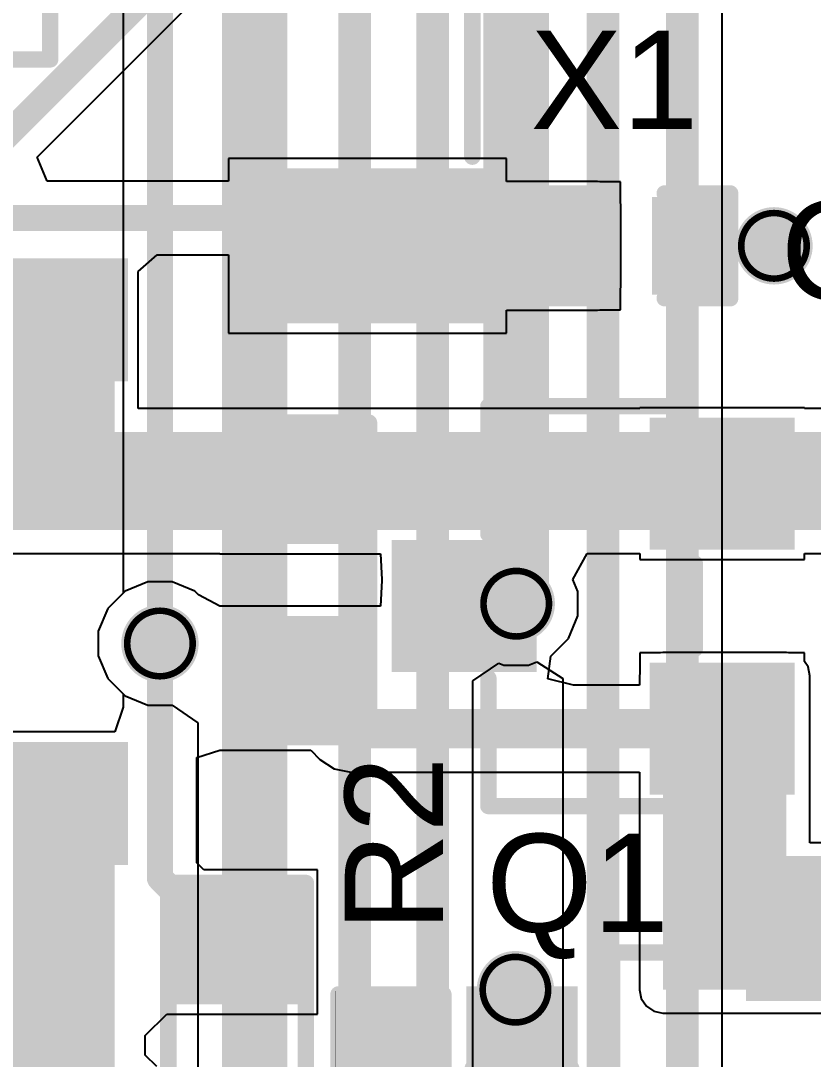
# Model space of a CAD drawing. Header units: inches. Extents: x -18 to 345, y -18 to 43.
# Drawn here: x 2.77 to 8.91, y -3.86 to 4.19 of the extents above; entities that cross this region are included whole.
import ezdxf

# ---------------------------------------------------------------- set-up
doc = ezdxf.new("R2010")
doc.units = ezdxf.units.IN
for name, color, linetype in [('Board Outline', 216, 'Continuous'), ('Bottom Layer', 5, 'Continuous'), ('Drill Drawing', 1, 'Continuous'), ('Top Layer', 1, 'Continuous'), ('Top Overlay', 2, 'Continuous'), ('Top Paste', 8, 'Continuous'), ('Top Solder', 216, 'Continuous'), ('Via Holes', 16, 'Continuous')]:
    doc.layers.add(name, color=color, linetype=linetype)
doc.styles.add('Arial', font='', dxfattribs={"height": 0.2})
doc.styles.get('Arial').set_extended_font_data('Arial')

# ---------------------------------------------------------------- blocks, each defined once
blk = doc.blocks.new('SMD3215_2P_4')
at = {"layer": 'Top Layer'}
for points in [[(-1.75, 0.9), (-0.75, 0.9), (-0.75, -0.9), (-1.75, -0.9)], [(0.75, 0.9), (1.75, 0.9), (1.75, -0.9), (0.75, -0.9)]]:
    blk.add_hatch(color=1, dxfattribs=at).paths.add_polyline_path(points)
at = {"layer": 'Top Paste'}
for points in [[(-1.75, 0.9), (-0.75, 0.9), (-0.75, -0.9), (-1.75, -0.9)], [(0.75, 0.9), (1.75, 0.9), (1.75, -0.9), (0.75, -0.9)]]:
    blk.add_hatch(color=8, dxfattribs=at).paths.add_polyline_path(points)
at = {"layer": 'Top Solder'}
for points in [[(-1.8516, 1.0016), (-0.6484, 1.0016), (-0.6484, -1.0016), (-1.8516, -1.0016)], [(0.6484, 1.0016), (1.8516, 1.0016), (1.8516, -1.0016), (0.6484, -1.0016)]]:
    blk.add_hatch(color=216, dxfattribs=at).paths.add_polyline_path(points)
at = {"layer": 'Top Overlay'}
for points in [[(-0.5588, 0.8128, 0.127, 0.127, 0), (0.5588, 0.8128, 0.127, 0.127, 0)], [(-0.5588, -0.8128, 0.127, 0.127, 0), (0.5588, -0.8128, 0.127, 0.127, 0)]]:
    blk.add_lwpolyline(points, format="xyseb", dxfattribs=at)
for points in [[(-0.5905, 0.8128, 0.0635, 0.0635, 1), (-0.5271, 0.8128, 0.0635, 0.0635, 1)], [(0.5271, 0.8128, 0.0635, 0.0635, 1), (0.5905, 0.8128, 0.0635, 0.0635, 1)], [(-0.5905, -0.8128, 0.0635, 0.0635, 1), (-0.5271, -0.8128, 0.0635, 0.0635, 1)], [(0.5271, -0.8128, 0.0635, 0.0635, 1), (0.5905, -0.8128, 0.0635, 0.0635, 1)]]:
    blk.add_lwpolyline(points, format="xyseb", close=True, dxfattribs=at)
blk = doc.blocks.new('QFN_48_EP_6_6__6')
at = {"layer": 'Top Overlay'}
for points in [[(-3, -2.63, 0.127, 0.127, 0), (-3, -3, 0.127, 0.127, 0)], [(-3, -3, 0.127, 0.127, 0), (-2.63, -3, 0.127, 0.127, 0)]]:
    blk.add_lwpolyline(points, format="xyseb", dxfattribs=at)
blk.add_lwpolyline([(-3.0317, -3, 0.0635, 0.0635, 1), (-2.9682, -3, 0.0635, 0.0635, 1)], format="xyseb", close=True, dxfattribs=at)
blk.add_lwpolyline([(-3.0317, -3, 0.0635, 0.0635, 1), (-2.9682, -3, 0.0635, 0.0635, 1)], format="xyseb", close=True, dxfattribs=at)
blk = doc.blocks.new('TS_1187A_B_A_B_11')
at = {"layer": 'Top Layer'}
for points in [[(2.5, 2.25), (3.5, 2.25), (3.5, 1.5), (2.5, 1.5)], [(2.5, -1.5), (3.5, -1.5), (3.5, -2.25), (2.5, -2.25)]]:
    blk.add_hatch(color=1, dxfattribs=at).paths.add_polyline_path(points)
at = {"layer": 'Top Paste'}
for points in [[(2.5, 2.25), (3.5, 2.25), (3.5, 1.5), (2.5, 1.5)], [(2.5, -1.5), (3.5, -1.5), (3.5, -2.25), (2.5, -2.25)]]:
    blk.add_hatch(color=8, dxfattribs=at).paths.add_polyline_path(points)
at = {"layer": 'Top Solder'}
for points in [[(2.3984, 2.3516), (3.6016, 2.3516), (3.6016, 1.3984), (2.3984, 1.3984)], [(2.3984, -1.3984), (3.6016, -1.3984), (3.6016, -2.3516), (2.3984, -2.3516)]]:
    blk.add_hatch(color=216, dxfattribs=at).paths.add_polyline_path(points)
blk = doc.blocks.new('R___0402_12')
at = {"layer": 'Top Layer'}
for points in [[(-0.6985, -0.3175), (-0.6985, 0.3175), (-0.2413, 0.3175), (-0.2413, -0.3175)], [(0.2413, -0.3175), (0.2413, 0.3175), (0.6985, 0.3175), (0.6985, -0.3175)]]:
    blk.add_hatch(color=1, dxfattribs=at).paths.add_polyline_path(points)
at = {"layer": 'Top Paste'}
for points in [[(-0.6985, -0.3175), (-0.6985, 0.3175), (-0.2413, 0.3175), (-0.2413, -0.3175)], [(0.2413, -0.3175), (0.2413, 0.3175), (0.6985, 0.3175), (0.6985, -0.3175)]]:
    blk.add_hatch(color=8, dxfattribs=at).paths.add_polyline_path(points)
at = {"layer": 'Top Solder'}
for points in [[(-0.7535, -0.3725), (-0.7535, 0.3725), (-0.1863, 0.3725), (-0.1863, -0.3725)], [(0.1863, -0.3725), (0.1863, 0.3725), (0.7535, 0.3725), (0.7535, -0.3725)]]:
    blk.add_hatch(color=216, dxfattribs=at).paths.add_polyline_path(points)
at = {"layer": 'Top Overlay'}
for points in [[(-0.7874, -0.4064, 0.127, 0.127, 0), (-0.7874, 0.4064, 0.127, 0.127, 0)], [(0.7874, 0.4064, 0.127, 0.127, 0), (-0.7874, 0.4064, 0.127, 0.127, 0)], [(0.7874, -0.4064, 0.127, 0.127, 0), (0.7874, 0.4064, 0.127, 0.127, 0)], [(0.7874, -0.4064, 0.127, 0.127, 0), (-0.7874, -0.4064, 0.127, 0.127, 0)], [(0.8128, -0.4318, 0.00323, 0.00323, 0), (-0.8128, -0.4318, 0.00323, 0.00323, 0)]]:
    blk.add_lwpolyline(points, format="xyseb", dxfattribs=at)
for points in [[(-0.8191, 0.4064, 0.0635, 0.0635, 1), (-0.7556, 0.4064, 0.0635, 0.0635, 1)], [(-0.8191, 0.4064, 0.0635, 0.0635, 1), (-0.7556, 0.4064, 0.0635, 0.0635, 1)], [(0.7556, 0.4064, 0.0635, 0.0635, 1), (0.8191, 0.4064, 0.0635, 0.0635, 1)], [(0.7556, 0.4064, 0.0635, 0.0635, 1), (0.8191, 0.4064, 0.0635, 0.0635, 1)], [(-0.8191, -0.4064, 0.0635, 0.0635, 1), (-0.7556, -0.4064, 0.0635, 0.0635, 1)], [(-0.8191, -0.4064, 0.0635, 0.0635, 1), (-0.7556, -0.4064, 0.0635, 0.0635, 1)], [(0.7556, -0.4064, 0.0635, 0.0635, 1), (0.8191, -0.4064, 0.0635, 0.0635, 1)], [(0.7556, -0.4064, 0.0635, 0.0635, 1), (0.8191, -0.4064, 0.0635, 0.0635, 1)], [(-0.8136, -0.4318, 0.00161, 0.00161, 1), (-0.812, -0.4318, 0.00161, 0.00161, 1)], [(0.812, -0.4318, 0.00161, 0.00161, 1), (0.8136, -0.4318, 0.00161, 0.00161, 1)]]:
    blk.add_lwpolyline(points, format="xyseb", close=True, dxfattribs=at)
blk = doc.blocks.new('R___0603_15')
at = {"layer": 'Top Layer'}
for points in [[(-0.381, 0.4445), (-0.381, -0.4445), (-1.143, -0.4445), (-1.143, 0.4445)], [(1.143, 0.4445), (1.143, -0.4445), (0.381, -0.4445), (0.381, 0.4445)]]:
    blk.add_hatch(color=1, dxfattribs=at).paths.add_polyline_path(points)
at = {"layer": 'Top Paste'}
for points in [[(-0.381, 0.4445), (-0.381, -0.4445), (-1.143, -0.4445), (-1.143, 0.4445)], [(1.143, 0.4445), (1.143, -0.4445), (0.381, -0.4445), (0.381, 0.4445)]]:
    blk.add_hatch(color=8, dxfattribs=at).paths.add_polyline_path(points)
at = {"layer": 'Top Solder'}
for points in [[(-0.2794, 0.5461), (-0.2794, -0.5461), (-1.2446, -0.5461), (-1.2446, 0.5461)], [(1.2446, 0.5461), (1.2446, -0.5461), (0.2794, -0.5461), (0.2794, 0.5461)]]:
    blk.add_hatch(color=216, dxfattribs=at).paths.add_polyline_path(points)
at = {"layer": 'Top Overlay'}
for points in [[(-1.2192, 0.5334, 0.127, 0.127, 0), (1.2192, 0.5334, 0.127, 0.127, 0)], [(-1.2192, 0.5334, 0.127, 0.127, 0), (-1.2192, -0.5334, 0.127, 0.127, 0)], [(1.2192, 0.5334, 0.127, 0.127, 0), (1.2192, -0.5334, 0.127, 0.127, 0)], [(-1.2192, -0.5334, 0.127, 0.127, 0), (1.2192, -0.5334, 0.127, 0.127, 0)]]:
    blk.add_lwpolyline(points, format="xyseb", dxfattribs=at)
for points in [[(-1.25095, 0.5334, 0.0635, 0.0635, 1), (-1.18745, 0.5334, 0.0635, 0.0635, 1)], [(-1.25095, 0.5334, 0.0635, 0.0635, 1), (-1.18745, 0.5334, 0.0635, 0.0635, 1)], [(1.18745, 0.5334, 0.0635, 0.0635, 1), (1.25095, 0.5334, 0.0635, 0.0635, 1)], [(1.18745, 0.5334, 0.0635, 0.0635, 1), (1.25095, 0.5334, 0.0635, 0.0635, 1)], [(-1.25095, -0.5334, 0.0635, 0.0635, 1), (-1.18745, -0.5334, 0.0635, 0.0635, 1)], [(-1.25095, -0.5334, 0.0635, 0.0635, 1), (-1.18745, -0.5334, 0.0635, 0.0635, 1)], [(1.18745, -0.5334, 0.0635, 0.0635, 1), (1.25095, -0.5334, 0.0635, 0.0635, 1)], [(1.18745, -0.5334, 0.0635, 0.0635, 1), (1.25095, -0.5334, 0.0635, 0.0635, 1)]]:
    blk.add_lwpolyline(points, format="xyseb", close=True, dxfattribs=at)
blk = doc.blocks.new('R___0603_19')
at = {"layer": 'Top Layer'}
for points in [[(-0.381, 0.4445), (-0.381, -0.4445), (-1.143, -0.4445), (-1.143, 0.4445)], [(1.143, 0.4445), (1.143, -0.4445), (0.381, -0.4445), (0.381, 0.4445)]]:
    blk.add_hatch(color=1, dxfattribs=at).paths.add_polyline_path(points)
at = {"layer": 'Top Paste'}
for points in [[(-0.381, 0.4445), (-0.381, -0.4445), (-1.143, -0.4445), (-1.143, 0.4445)], [(1.143, 0.4445), (1.143, -0.4445), (0.381, -0.4445), (0.381, 0.4445)]]:
    blk.add_hatch(color=8, dxfattribs=at).paths.add_polyline_path(points)
at = {"layer": 'Top Solder'}
for points in [[(-0.2794, 0.5461), (-0.2794, -0.5461), (-1.2446, -0.5461), (-1.2446, 0.5461)], [(1.2446, 0.5461), (1.2446, -0.5461), (0.2794, -0.5461), (0.2794, 0.5461)]]:
    blk.add_hatch(color=216, dxfattribs=at).paths.add_polyline_path(points)
at = {"layer": 'Top Overlay'}
for points in [[(-1.2192, 0.5334, 0.127, 0.127, 0), (1.2192, 0.5334, 0.127, 0.127, 0)], [(-1.2192, 0.5334, 0.127, 0.127, 0), (-1.2192, -0.5334, 0.127, 0.127, 0)], [(1.2192, 0.5334, 0.127, 0.127, 0), (1.2192, -0.5334, 0.127, 0.127, 0)], [(-1.2192, -0.5334, 0.127, 0.127, 0), (1.2192, -0.5334, 0.127, 0.127, 0)]]:
    blk.add_lwpolyline(points, format="xyseb", dxfattribs=at)
for points in [[(-1.25095, 0.5334, 0.0635, 0.0635, 1), (-1.18745, 0.5334, 0.0635, 0.0635, 1)], [(-1.25095, 0.5334, 0.0635, 0.0635, 1), (-1.18745, 0.5334, 0.0635, 0.0635, 1)], [(1.18745, 0.5334, 0.0635, 0.0635, 1), (1.25095, 0.5334, 0.0635, 0.0635, 1)], [(1.18745, 0.5334, 0.0635, 0.0635, 1), (1.25095, 0.5334, 0.0635, 0.0635, 1)], [(-1.25095, -0.5334, 0.0635, 0.0635, 1), (-1.18745, -0.5334, 0.0635, 0.0635, 1)], [(-1.25095, -0.5334, 0.0635, 0.0635, 1), (-1.18745, -0.5334, 0.0635, 0.0635, 1)], [(1.18745, -0.5334, 0.0635, 0.0635, 1), (1.25095, -0.5334, 0.0635, 0.0635, 1)], [(1.18745, -0.5334, 0.0635, 0.0635, 1), (1.25095, -0.5334, 0.0635, 0.0635, 1)]]:
    blk.add_lwpolyline(points, format="xyseb", close=True, dxfattribs=at)
blk = doc.blocks.new('SOT_23_21')
at = {"layer": 'Top Layer'}
for points in [[(-0.41, 1.46), (0.41, 1.46), (0.41, 0.54), (-0.41, 0.54)], [(-1.36, -0.54), (-0.54, -0.54), (-0.54, -1.46), (-1.36, -1.46)], [(0.54, -0.54), (1.36, -0.54), (1.36, -1.46), (0.54, -1.46)]]:
    blk.add_hatch(color=1, dxfattribs=at).paths.add_polyline_path(points)
at = {"layer": 'Top Paste'}
for points in [[(-0.41, 1.46), (0.41, 1.46), (0.41, 0.54), (-0.41, 0.54)], [(-1.36, -0.54), (-0.54, -0.54), (-0.54, -1.46), (-1.36, -1.46)], [(0.54, -0.54), (1.36, -0.54), (1.36, -1.46), (0.54, -1.46)]]:
    blk.add_hatch(color=8, dxfattribs=at).paths.add_polyline_path(points)
at = {"layer": 'Top Solder'}
for points in [[(-0.5116, 1.5616), (0.5116, 1.5616), (0.5116, 0.4384), (-0.5116, 0.4384)], [(-1.4616, -0.4384), (-0.4384, -0.4384), (-0.4384, -1.5616), (-1.4616, -1.5616)], [(0.4384, -0.4384), (1.4616, -0.4384), (1.4616, -1.5616), (0.4384, -1.5616)]]:
    blk.add_hatch(color=216, dxfattribs=at).paths.add_polyline_path(points)
at = {"layer": 'Top Overlay'}
for points in [[(-1.5494, -0.5842, 0.127, 0.127, 0), (-1.5494, 0.8128, 0.127, 0.127, 0)], [(-1.5494, 0.8128, 0.127, 0.127, 0), (-0.5588, 0.8128, 0.127, 0.127, 0)], [(0.5588, 0.8128, 0.127, 0.127, 0), (1.5494, 0.8128, 0.127, 0.127, 0)], [(1.5494, -0.5842, 0.127, 0.127, 0), (1.5494, 0.8128, 0.127, 0.127, 0)], [(-0.3302, -0.7874, 0.127, 0.127, 0), (0.3302, -0.7874, 0.127, 0.127, 0)], [(-1.6764, -1.0414, 0.127, 0.127, 0), (-1.5494, -1.1684, 0.127, 0.127, 0)], [(-1.6764, -1.2954, 0.127, 0.127, 0), (-1.6764, -1.0414, 0.127, 0.127, 0)], [(-1.6764, -1.2954, 0.127, 0.127, 0), (-1.5494, -1.1684, 0.127, 0.127, 0)]]:
    blk.add_lwpolyline(points, format="xyseb", dxfattribs=at)
for points in [[(-1.5812, 0.8128, 0.0635, 0.0635, 1), (-1.5176, 0.8128, 0.0635, 0.0635, 1)], [(-1.5812, 0.8128, 0.0635, 0.0635, 1), (-1.5176, 0.8128, 0.0635, 0.0635, 1)], [(-0.5905, 0.8128, 0.0635, 0.0635, 1), (-0.5271, 0.8128, 0.0635, 0.0635, 1)], [(0.5271, 0.8128, 0.0635, 0.0635, 1), (0.5905, 0.8128, 0.0635, 0.0635, 1)], [(1.5176, 0.8128, 0.0635, 0.0635, 1), (1.5812, 0.8128, 0.0635, 0.0635, 1)], [(1.5176, 0.8128, 0.0635, 0.0635, 1), (1.5812, 0.8128, 0.0635, 0.0635, 1)], [(-1.5812, -0.5842, 0.0635, 0.0635, 1), (-1.5176, -0.5842, 0.0635, 0.0635, 1)], [(1.5176, -0.5842, 0.0635, 0.0635, 1), (1.5812, -0.5842, 0.0635, 0.0635, 1)], [(-0.3619, -0.7874, 0.0635, 0.0635, 1), (-0.2984, -0.7874, 0.0635, 0.0635, 1)], [(0.2984, -0.7874, 0.0635, 0.0635, 1), (0.3619, -0.7874, 0.0635, 0.0635, 1)], [(-1.7082, -1.0414, 0.0635, 0.0635, 1), (-1.6446, -1.0414, 0.0635, 0.0635, 1)], [(-1.7082, -1.0414, 0.0635, 0.0635, 1), (-1.6446, -1.0414, 0.0635, 0.0635, 1)], [(-1.5812, -1.1684, 0.0635, 0.0635, 1), (-1.5176, -1.1684, 0.0635, 0.0635, 1)], [(-1.5812, -1.1684, 0.0635, 0.0635, 1), (-1.5176, -1.1684, 0.0635, 0.0635, 1)], [(-1.7082, -1.2954, 0.0635, 0.0635, 1), (-1.6446, -1.2954, 0.0635, 0.0635, 1)], [(-1.7082, -1.2954, 0.0635, 0.0635, 1), (-1.6446, -1.2954, 0.0635, 0.0635, 1)]]:
    blk.add_lwpolyline(points, format="xyseb", close=True, dxfattribs=at)
blk = doc.blocks.new('SOT_23_22')
at = {"layer": 'Top Layer'}
for points in [[(-0.41, 1.46), (0.41, 1.46), (0.41, 0.54), (-0.41, 0.54)], [(-1.36, -0.54), (-0.54, -0.54), (-0.54, -1.46), (-1.36, -1.46)], [(0.54, -0.54), (1.36, -0.54), (1.36, -1.46), (0.54, -1.46)]]:
    blk.add_hatch(color=1, dxfattribs=at).paths.add_polyline_path(points)
at = {"layer": 'Top Paste'}
for points in [[(-0.41, 1.46), (0.41, 1.46), (0.41, 0.54), (-0.41, 0.54)], [(-1.36, -0.54), (-0.54, -0.54), (-0.54, -1.46), (-1.36, -1.46)], [(0.54, -0.54), (1.36, -0.54), (1.36, -1.46), (0.54, -1.46)]]:
    blk.add_hatch(color=8, dxfattribs=at).paths.add_polyline_path(points)
at = {"layer": 'Top Solder'}
for points in [[(-0.5116, 1.5616), (0.5116, 1.5616), (0.5116, 0.4384), (-0.5116, 0.4384)], [(-1.4616, -0.4384), (-0.4384, -0.4384), (-0.4384, -1.5616), (-1.4616, -1.5616)], [(0.4384, -0.4384), (1.4616, -0.4384), (1.4616, -1.5616), (0.4384, -1.5616)]]:
    blk.add_hatch(color=216, dxfattribs=at).paths.add_polyline_path(points)
at = {"layer": 'Top Overlay'}
for points in [[(-1.5494, 0.8128, 0.127, 0.127, 0), (-1.5494, -0.5842, 0.127, 0.127, 0)], [(-1.5494, 0.8128, 0.127, 0.127, 0), (-0.5588, 0.8128, 0.127, 0.127, 0)], [(0.5588, 0.8128, 0.127, 0.127, 0), (1.5494, 0.8128, 0.127, 0.127, 0)], [(1.5494, 0.8128, 0.127, 0.127, 0), (1.5494, -0.5842, 0.127, 0.127, 0)], [(-0.3302, -0.7874, 0.127, 0.127, 0), (0.3302, -0.7874, 0.127, 0.127, 0)], [(-1.6764, -1.0414, 0.127, 0.127, 0), (-1.5494, -1.1684, 0.127, 0.127, 0)], [(-1.6764, -1.0414, 0.127, 0.127, 0), (-1.6764, -1.2954, 0.127, 0.127, 0)], [(-1.5494, -1.1684, 0.127, 0.127, 0), (-1.6764, -1.2954, 0.127, 0.127, 0)]]:
    blk.add_lwpolyline(points, format="xyseb", dxfattribs=at)
for points in [[(-1.5812, 0.8128, 0.0635, 0.0635, 1), (-1.5176, 0.8128, 0.0635, 0.0635, 1)], [(-1.5812, 0.8128, 0.0635, 0.0635, 1), (-1.5176, 0.8128, 0.0635, 0.0635, 1)], [(-0.5905, 0.8128, 0.0635, 0.0635, 1), (-0.5271, 0.8128, 0.0635, 0.0635, 1)], [(0.5271, 0.8128, 0.0635, 0.0635, 1), (0.5905, 0.8128, 0.0635, 0.0635, 1)], [(1.5176, 0.8128, 0.0635, 0.0635, 1), (1.5812, 0.8128, 0.0635, 0.0635, 1)], [(1.5176, 0.8128, 0.0635, 0.0635, 1), (1.5812, 0.8128, 0.0635, 0.0635, 1)], [(-1.5812, -0.5842, 0.0635, 0.0635, 1), (-1.5176, -0.5842, 0.0635, 0.0635, 1)], [(1.5176, -0.5842, 0.0635, 0.0635, 1), (1.5812, -0.5842, 0.0635, 0.0635, 1)], [(-0.3619, -0.7874, 0.0635, 0.0635, 1), (-0.2984, -0.7874, 0.0635, 0.0635, 1)], [(0.2984, -0.7874, 0.0635, 0.0635, 1), (0.3619, -0.7874, 0.0635, 0.0635, 1)], [(-1.7082, -1.0414, 0.0635, 0.0635, 1), (-1.6446, -1.0414, 0.0635, 0.0635, 1)], [(-1.7082, -1.0414, 0.0635, 0.0635, 1), (-1.6446, -1.0414, 0.0635, 0.0635, 1)], [(-1.5812, -1.1684, 0.0635, 0.0635, 1), (-1.5176, -1.1684, 0.0635, 0.0635, 1)], [(-1.5812, -1.1684, 0.0635, 0.0635, 1), (-1.5176, -1.1684, 0.0635, 0.0635, 1)], [(-1.7082, -1.2954, 0.0635, 0.0635, 1), (-1.6446, -1.2954, 0.0635, 0.0635, 1)], [(-1.7082, -1.2954, 0.0635, 0.0635, 1), (-1.6446, -1.2954, 0.0635, 0.0635, 1)]]:
    blk.add_lwpolyline(points, format="xyseb", close=True, dxfattribs=at)
blk = doc.blocks.new('SOD_923__27')
at = {"layer": 'Top Layer'}
for points in [[(-0.24, -0.135), (-0.6, -0.135), (-0.6, 0.135), (-0.24, 0.135)], [(0.6, -0.135), (0.24, -0.135), (0.24, 0.135), (0.6, 0.135)]]:
    blk.add_hatch(color=1, dxfattribs=at).paths.add_polyline_path(points)
at = {"layer": 'Top Overlay'}
for points in [[(-1.1172, -0.4312), (-0.6346, -0.4312), (-0.6346, 0.4324), (-1.1172, 0.4324)], [(-1.1172, 0.1784), (-0.4314, 0.1784), (-0.4314, 0.4324), (-1.1172, 0.4324)], [(-1.1172, -0.4312), (-0.4314, -0.4312), (-0.4314, -0.1772), (-1.1172, -0.1772)]]:
    blk.add_hatch(color=2, dxfattribs=at).paths.add_polyline_path(points)
at = {"layer": 'Top Paste'}
for points in [[(-0.24, -0.135), (-0.6, -0.135), (-0.6, 0.135), (-0.24, 0.135)], [(0.6, -0.135), (0.24, -0.135), (0.24, 0.135), (0.6, 0.135)]]:
    blk.add_hatch(color=8, dxfattribs=at).paths.add_polyline_path(points)
at = {"layer": 'Top Solder'}
for points in [[(-0.1384, -0.2366), (-0.7016, -0.2366), (-0.7016, 0.2366), (-0.1384, 0.2366)], [(0.7016, -0.2366), (0.1384, -0.2366), (0.1384, 0.2366), (0.7016, 0.2366)]]:
    blk.add_hatch(color=216, dxfattribs=at).paths.add_polyline_path(points)
at = {"layer": 'Top Overlay'}
for points in [[(0.4572, 0.381, 0.127, 0.127, 0), (-0.4826, 0.381, 0.127, 0.127, 0)], [(0.4572, 0.2286, 0.127, 0.127, 0), (0.4572, 0.381, 0.127, 0.127, 0)], [(0.4318, -0.381, 0.127, 0.127, 0), (0.4318, -0.2286, 0.127, 0.127, 0)], [(0.4318, -0.381, 0.127, 0.127, 0), (-0.4826, -0.381, 0.127, 0.127, 0)]]:
    blk.add_lwpolyline(points, format="xyseb", dxfattribs=at)
for points in [[(-0.5143, 0.381, 0.0635, 0.0635, 1), (-0.4508, 0.381, 0.0635, 0.0635, 1)], [(0.4254, 0.381, 0.0635, 0.0635, 1), (0.4889, 0.381, 0.0635, 0.0635, 1)], [(0.4254, 0.381, 0.0635, 0.0635, 1), (0.4889, 0.381, 0.0635, 0.0635, 1)], [(0.4254, 0.2286, 0.0635, 0.0635, 1), (0.4889, 0.2286, 0.0635, 0.0635, 1)], [(0.4001, -0.2286, 0.0635, 0.0635, 1), (0.4636, -0.2286, 0.0635, 0.0635, 1)], [(-0.5143, -0.381, 0.0635, 0.0635, 1), (-0.4508, -0.381, 0.0635, 0.0635, 1)], [(0.4001, -0.381, 0.0635, 0.0635, 1), (0.4636, -0.381, 0.0635, 0.0635, 1)], [(0.4001, -0.381, 0.0635, 0.0635, 1), (0.4636, -0.381, 0.0635, 0.0635, 1)]]:
    blk.add_lwpolyline(points, format="xyseb", close=True, dxfattribs=at)
blk = doc.blocks.new('C___0402_43')
at = {"layer": 'Top Layer'}
for points in [[(-0.6985, -0.3175), (-0.6985, 0.3175), (-0.2413, 0.3175), (-0.2413, -0.3175)], [(0.2413, -0.3175), (0.2413, 0.3175), (0.6985, 0.3175), (0.6985, -0.3175)]]:
    blk.add_hatch(color=1, dxfattribs=at).paths.add_polyline_path(points)
at = {"layer": 'Top Paste'}
for points in [[(-0.6985, -0.3175), (-0.6985, 0.3175), (-0.2413, 0.3175), (-0.2413, -0.3175)], [(0.2413, -0.3175), (0.2413, 0.3175), (0.6985, 0.3175), (0.6985, -0.3175)]]:
    blk.add_hatch(color=8, dxfattribs=at).paths.add_polyline_path(points)
at = {"layer": 'Top Solder'}
for points in [[(-0.7585, -0.3775), (-0.7585, 0.3775), (-0.1813, 0.3775), (-0.1813, -0.3775)], [(0.1813, -0.3775), (0.1813, 0.3775), (0.7585, 0.3775), (0.7585, -0.3775)]]:
    blk.add_hatch(color=216, dxfattribs=at).paths.add_polyline_path(points)
at = {"layer": 'Top Overlay'}
for points in [[(-0.7874, 0.4064, 0.127, 0.127, 0), (-0.7874, -0.4064, 0.127, 0.127, 0)], [(-0.2794, 0.4064, 0.127, 0.127, 0), (-0.7874, 0.4064, 0.127, 0.127, 0)], [(0.7874, 0.4064, 0.127, 0.127, 0), (0.2794, 0.4064, 0.127, 0.127, 0)], [(0.7874, 0.4064, 0.127, 0.127, 0), (0.7874, -0.4064, 0.127, 0.127, 0)], [(-0.2794, -0.4064, 0.127, 0.127, 0), (-0.7874, -0.4064, 0.127, 0.127, 0)], [(0.7874, -0.4064, 0.127, 0.127, 0), (0.2794, -0.4064, 0.127, 0.127, 0)]]:
    blk.add_lwpolyline(points, format="xyseb", dxfattribs=at)
for points in [[(-0.8191, 0.4064, 0.0635, 0.0635, 1), (-0.7556, 0.4064, 0.0635, 0.0635, 1)], [(-0.8191, 0.4064, 0.0635, 0.0635, 1), (-0.7556, 0.4064, 0.0635, 0.0635, 1)], [(-0.3111, 0.4064, 0.0635, 0.0635, 1), (-0.2477, 0.4064, 0.0635, 0.0635, 1)], [(0.2477, 0.4064, 0.0635, 0.0635, 1), (0.3111, 0.4064, 0.0635, 0.0635, 1)], [(0.7556, 0.4064, 0.0635, 0.0635, 1), (0.8191, 0.4064, 0.0635, 0.0635, 1)], [(0.7556, 0.4064, 0.0635, 0.0635, 1), (0.8191, 0.4064, 0.0635, 0.0635, 1)], [(-0.8191, -0.4064, 0.0635, 0.0635, 1), (-0.7556, -0.4064, 0.0635, 0.0635, 1)], [(-0.8191, -0.4064, 0.0635, 0.0635, 1), (-0.7556, -0.4064, 0.0635, 0.0635, 1)], [(-0.3111, -0.4064, 0.0635, 0.0635, 1), (-0.2477, -0.4064, 0.0635, 0.0635, 1)], [(0.2477, -0.4064, 0.0635, 0.0635, 1), (0.3111, -0.4064, 0.0635, 0.0635, 1)], [(0.7556, -0.4064, 0.0635, 0.0635, 1), (0.8191, -0.4064, 0.0635, 0.0635, 1)], [(0.7556, -0.4064, 0.0635, 0.0635, 1), (0.8191, -0.4064, 0.0635, 0.0635, 1)]]:
    blk.add_lwpolyline(points, format="xyseb", close=True, dxfattribs=at)

msp = doc.modelspace()

# ---------------------------------------------------------------- hatches: boundary and pattern name
at = {"layer": 'Bottom Layer'}
h = msp.add_hatch(color=5, dxfattribs=at)
edge = h.paths.add_edge_path()
edge.add_arc((8.6106, 2.4477), 0.3, 0, 360)
h = msp.add_hatch(color=5, dxfattribs=at)
edge = h.paths.add_edge_path()
edge.add_arc((6.6126, -0.3263), 0.3, 0, 360)
h = msp.add_hatch(color=5, dxfattribs=at)
edge = h.paths.add_edge_path()
edge.add_arc((3.8504, -0.635), 0.3, 0, 360)
h = msp.add_hatch(color=5, dxfattribs=at)
edge = h.paths.add_edge_path()
edge.add_arc((6.6063, -3.3185), 0.3, 0, 360)
at = {"layer": 'Top Layer'}
for points in [[(5.3594, 2.1302), (7.2426, 2.1302), (7.2426, 2.7652), (5.3594, 2.7652)], [(-3.5, 1.5), (3.5, 1.5), (3.5, 2.25), (-3.5, 2.25)], [(2.5502, 0.2453), (3.5, 0.2453), (3.5, 2.25), (2.5502, 2.25)], [(2.5502, 0.2453), (11.811, 0.2453), (11.811, 1.0057), (2.5502, 1.0057)], [(7.7494, -3.3185), (8.7069, -3.3185), (8.7069, -0.8854), (7.7494, -0.8854)], [(-3.5, -2.25), (3.5, -2.25), (3.5, -1.5), (-3.5, -1.5)], [(2.5502, -5.3185), (3.5, -5.3185), (3.5, -1.5), (2.5502, -1.5)], [(9.3164, -3.3185), (9.3164, -2.361), (7.7494, -2.361), (7.7494, -3.3185)]]:
    msp.add_hatch(color=1, dxfattribs=at).paths.add_polyline_path(points)
h = msp.add_hatch(color=1, dxfattribs=at)
edge = h.paths.add_edge_path()
edge.add_arc((8.6106, 2.4477), 0.3, 0, 360)
h = msp.add_hatch(color=1, dxfattribs=at)
edge = h.paths.add_edge_path()
edge.add_arc((6.6126, -0.3263), 0.3, 0, 360)
h = msp.add_hatch(color=1, dxfattribs=at)
edge = h.paths.add_edge_path()
edge.add_arc((3.8504, -0.635), 0.3, 0, 360)
h = msp.add_hatch(color=1, dxfattribs=at)
edge = h.paths.add_edge_path()
edge.add_arc((6.6063, -3.3185), 0.3, 0, 360)
at = {"layer": 'Via Holes'}
h = msp.add_hatch(color=7, dxfattribs=at)
edge = h.paths.add_edge_path()
edge.add_arc((8.6106, 2.4477), 0.15, 0, 360)
h = msp.add_hatch(color=7, dxfattribs=at)
edge = h.paths.add_edge_path()
edge.add_arc((6.6126, -0.3263), 0.15, 0, 360)
h = msp.add_hatch(color=7, dxfattribs=at)
edge = h.paths.add_edge_path()
edge.add_arc((3.8504, -0.635), 0.15, 0, 360)
h = msp.add_hatch(color=7, dxfattribs=at)
edge = h.paths.add_edge_path()
edge.add_arc((6.6063, -3.3185), 0.15, 0, 360)

# ---------------------------------------------------------------- linework, layer by layer
at = {"layer": 'Board Outline'}
msp.add_lwpolyline([(17.5, 0, 0.076, 0.076, 1), (-17.5, 0, 0.076, 0.076, 1)], format="xyseb", close=True, dxfattribs=at)
at = {"layer": 'Bottom Layer'}
for p, q in [((8.2102, -9.0839), (8.2102, 8.8553)), ((3.5655, 6.3286), (3.5655, -0.2442)), ((3.5655, -0.2442), (3.4453, -0.3643)), ((3.4453, -0.3643), (3.3726, -0.54)), ((3.3726, -0.54), (3.3726, -0.73)), ((3.3726, -0.73), (3.4453, -0.9057)), ((6.275, -0.9236), (6.4782, -0.7878)), ((6.4782, -0.7878), (6.5176, -0.8041)), ((6.5176, -0.8041), (6.7077, -0.8041)), ((6.7077, -0.8041), (6.771, -0.7779)), ((6.771, -0.7779), (6.9742, -0.906)), ((3.4453, -0.9057), (3.5797, -1.0401)), ((6.275, -8.862), (6.275, -0.9236)), ((6.9742, -0.906), (6.9742, -8.6645)), ((3.5797, -1.0401), (3.7553, -1.1128)), ((3.7553, -1.1128), (3.9454, -1.1128)), ((3.9454, -1.1128), (4.1446, -1.2502)), ((4.1446, -1.2502), (4.1446, -7.8615))]:
    msp.add_line(p, q, dxfattribs=at)
for points in [[(7.285, -8.7932, 0.254, 0.254, 0), (7.285, 11.3998, 0.254, 0.254, 0)], [(6.6126, -0.3263, 0.508, 0.508, 0), (6.6126, 9.9654, 0.508, 0.508, 0)], [(5.9642, -12.0094, 0.254, 0.254, 0), (5.9642, 9.5017, 0.254, 0.254, 0)], [(5.3594, -6.8834, 0.254, 0.254, 0), (5.3594, 9.2587, 0.254, 0.254, 0)], [(7.8994, -9.4488, 0.254, 0.254, 0), (7.8994, 9.2202, 0.254, 0.254, 0)], [(3.8504, -0.635, 0.2032, 0.2032, 0), (3.8504, 6.6929, 0.2032, 0.2032, 0)], [(4.5849, -7.8615, 0.508, 0.508, 0), (4.5849, 6.1089, 0.508, 0.508, 0)]]:
    msp.add_lwpolyline(points, format="xyseb", dxfattribs=at)
for points in [[(6.4856, -0.3263, 0.254, 0.254, 1), (6.7396, -0.3263, 0.254, 0.254, 1)], [(3.7996, -0.635, 0.1016, 0.1016, 1), (3.9012, -0.635, 0.1016, 0.1016, 1)]]:
    msp.add_lwpolyline(points, format="xyseb", close=True, dxfattribs=at)
at = {"layer": 'Drill Drawing'}
for points in [[(8.8646, 2.4477, 0.0508, 0.0508, 1), (8.3566, 2.4477, 0.0508, 0.0508, 1)], [(8.3439, 2.4477, 0.0254, 0.0254, 1), (8.3693, 2.4477, 0.0254, 0.0254, 1)], [(8.8519, 2.4477, 0.0254, 0.0254, 1), (8.8773, 2.4477, 0.0254, 0.0254, 1)], [(6.8666, -0.3263, 0.0508, 0.0508, 1), (6.3586, -0.3263, 0.0508, 0.0508, 1)], [(6.3459, -0.3263, 0.0254, 0.0254, 1), (6.3713, -0.3263, 0.0254, 0.0254, 1)], [(6.8539, -0.3263, 0.0254, 0.0254, 1), (6.8793, -0.3263, 0.0254, 0.0254, 1)], [(4.1044, -0.635, 0.0508, 0.0508, 1), (3.5964, -0.635, 0.0508, 0.0508, 1)], [(3.5837, -0.635, 0.0254, 0.0254, 1), (3.6091, -0.635, 0.0254, 0.0254, 1)], [(4.0917, -0.635, 0.0254, 0.0254, 1), (4.1171, -0.635, 0.0254, 0.0254, 1)], [(6.8603, -3.3185, 0.0508, 0.0508, 1), (6.3523, -3.3185, 0.0508, 0.0508, 1)], [(6.3396, -3.3185, 0.0254, 0.0254, 1), (6.365, -3.3185, 0.0254, 0.0254, 1)], [(6.8476, -3.3185, 0.0254, 0.0254, 1), (6.873, -3.3185, 0.0254, 0.0254, 1)]]:
    msp.add_lwpolyline(points, format="xyseb", close=True, dxfattribs=at)
at = {"layer": 'Top Layer'}
for p, q in [((2.8994, 3.1362), (4.1938, 4.4305)), ((2.9772, 2.9485), (2.8994, 3.1362)), ((6.5371, 3.1255), (4.3815, 3.1255)), ((4.3815, 3.1255), (4.3815, 2.9485)), ((6.5371, 2.9465), (6.5371, 3.1255)), ((4.3815, 2.9485), (2.9772, 2.9485)), ((7.2426, 2.9465), (6.5371, 2.9465)), ((7.2601, 2.943), (7.2426, 2.9465)), ((7.4204, 2.943), (7.2601, 2.943)), ((7.4204, 2.7827), (7.4204, 2.943)), ((7.4239, 2.7652), (7.4204, 2.7827)), ((7.4239, 2.1302), (7.4239, 2.7652)), ((3.6813, 2.25), (3.8293, 2.3787)), ((3.8293, 2.3787), (4.3815, 2.3787)), ((4.3815, 2.3787), (4.3815, 1.7699)), ((3.6813, 1.187), (3.6813, 2.25)), ((7.4204, 2.1127), (7.4239, 2.1302)), ((7.4204, 1.9524), (7.4204, 2.1127)), ((6.5371, 1.7699), (6.5371, 1.9489)), ((6.5371, 1.9489), (7.2426, 1.9489)), ((7.2426, 1.9489), (7.2601, 1.9524)), ((7.2601, 1.9524), (7.4204, 1.9524)), ((4.3815, 1.7699), (6.5371, 1.7699)), ((7.5716, 1.187), (3.6813, 1.187)), ((8.8472, 1.1924), (7.5716, 1.1924)), ((7.5716, 1.1924), (7.5716, 1.187)), ((8.8472, 1.187), (8.8472, 1.1924)), ((11.811, 1.187), (8.8472, 1.187)), ((2.5502, 0.064), (4.3156, 0.064)), ((4.3156, 0.064), (4.3156, 0.061)), ((4.3156, 0.061), (5.5602, 0.061)), ((5.5602, 0.061), (5.5716, -0.1375)), ((7.0523, -0.1392), (7.1635, 0.064)), ((7.1635, 0.064), (7.5716, 0.064)), ((7.5716, 0.064), (7.5716, 0.0168)), ((7.5716, 0.0168), (8.8472, 0.0168)), ((8.8472, 0.0168), (8.8472, 0.064)), ((8.8472, 0.064), (9.2955, 0.064)), ((3.7553, -0.1572), (3.5797, -0.2299)), ((3.9454, -0.1572), (3.7553, -0.1572)), ((4.121, -0.2299), (3.9454, -0.1572)), ((5.5716, -0.1469), (5.5602, -0.3454)), ((5.5716, -0.1375), (5.5716, -0.1469)), ((7.0904, -0.2313), (7.0523, -0.1392)), ((3.5797, -0.2299), (3.4453, -0.3643)), ((4.1487, -0.2576), (4.121, -0.2299)), ((7.0904, -0.4214), (7.0904, -0.2313)), ((4.3156, -0.3454), (4.1487, -0.2576)), ((3.4453, -0.3643), (3.3726, -0.54)), ((5.3684, -0.3454), (4.3156, -0.3454)), ((5.5602, -0.3454), (5.3684, -0.3454)), ((7.0177, -0.597), (7.0904, -0.4214)), ((3.3726, -0.54), (3.3726, -0.73)), ((6.8833, -0.7314), (7.0177, -0.597)), ((7.7318, -0.7076), (7.5716, -0.7076)), ((7.5716, -0.7076), (7.5716, -0.8679)), ((7.7494, -0.7041), (7.7318, -0.7076)), ((8.7069, -0.7041), (7.7494, -0.7041)), ((8.7244, -0.7076), (8.7069, -0.7041)), ((8.8472, -0.7076), (8.7244, -0.7076)), ((8.8472, -0.7753), (8.8472, -0.7076)), ((3.3726, -0.73), (3.4453, -0.9057)), ((6.8571, -0.9093), (6.8803, -0.7326)), ((6.8803, -0.7326), (6.8833, -0.7314)), ((8.8744, -0.816), (8.8472, -0.7753)), ((7.5716, -0.8679), (7.5681, -0.8854)), ((7.5681, -0.8854), (7.5681, -0.9587)), ((8.8882, -0.8854), (8.8744, -0.816)), ((8.8882, -2.1797), (8.8882, -0.8854)), ((3.4453, -0.9057), (3.5655, -1.0258)), ((7.0555, -0.9587), (6.8571, -0.9093)), ((7.5681, -0.9587), (7.0555, -0.9587)), ((3.5655, -1.0258), (3.5655, -1.1285)), ((3.5655, -1.1285), (3.5, -1.3187)), ((3.5, -1.3187), (-3.5, -1.3187)), ((4.1353, -1.5182), (4.3156, -1.463)), ((4.1353, -2.3354), (4.1353, -1.5182)), ((4.3156, -1.463), (4.3156, -1.463)), ((4.3156, -1.463), (5.0206, -1.463)), ((5.0206, -1.463), (5.091, -1.5335)), ((5.091, -1.5335), (5.2003, -1.6065)), ((5.2003, -1.6065), (5.3291, -1.6321)), ((5.3291, -1.6321), (5.3291, -1.6321)), ((5.3291, -1.6321), (7.5681, -1.6321)), ((7.5681, -1.6321), (7.5681, -2.361)), ((9.3164, -2.1797), (8.8882, -2.1797)), ((4.1894, -2.3895), (4.1353, -2.3354)), ((5.071, -2.3895), (4.1894, -2.3895)), ((5.071, -3.5071), (5.071, -2.3895)), ((7.5681, -2.361), (7.5681, -2.361)), ((7.5681, -2.361), (7.5681, -3.3185)), ((7.5681, -3.3185), (7.5819, -3.3879)), ((7.5819, -3.3879), (7.6212, -3.4467)), ((7.6212, -3.4467), (7.68, -3.486)), ((3.737, -3.6733), (3.9044, -3.5071)), ((3.9044, -3.5071), (5.071, -3.5071)), ((7.68, -3.486), (7.7494, -3.4998)), ((7.7494, -3.4998), (9.3164, -3.4998)), ((3.737, -3.8271), (3.737, -3.6733)), ((3.8264, -3.9135), (3.737, -3.8271))]:
    msp.add_line(p, q, dxfattribs=at)
for points in [[(2.4185, 3.0582, 0.2032, 0.2032, 0), (4.3081, 4.9477, 0.2032, 0.2032, 0)], [(5.1418, 2.7652, 0.2032, 0.2032, 0), (5.4593, 2.4477, 0.2032, 0.2032, 0)], [(-1.2981, 2.6636, 0.2032, 0.2032, 0), (5.1418, 2.6636, 0.2032, 0.2032, 0)], [(7.9538, 2.4477, 0.2032, 0.2032, 0), (8.6106, 2.4477, 0.2032, 0.2032, 0)], [(3.8504, -2.4534, 0.2032, 0.2032, 0), (3.8504, -0.635, 0.2032, 0.2032, 0)], [(4.9379, -0.9042, 0.3048, 0.3048, 0), (5.3291, -1.2954, 0.3048, 0.3048, 0)], [(5.3291, -1.2954, 0.3048, 0.3048, 0), (8.2094, -1.2954, 0.3048, 0.3048, 0)], [(3.8504, -2.4534, 0.2032, 0.2032, 0), (4.3604, -2.9634, 0.2032, 0.2032, 0)]]:
    msp.add_lwpolyline(points, format="xyseb", dxfattribs=at)
for points in [[(5.091, 2.7652, 0.1016, 0.1016, 1), (5.1926, 2.7652, 0.1016, 0.1016, 1)], [(5.091, 2.6636, 0.1016, 0.1016, 1), (5.1926, 2.6636, 0.1016, 0.1016, 1)], [(5.4085, 2.4477, 0.1016, 0.1016, 1), (5.5101, 2.4477, 0.1016, 0.1016, 1)], [(7.903, 2.4477, 0.1016, 0.1016, 1), (8.0046, 2.4477, 0.1016, 0.1016, 1)], [(8.5598, 2.4477, 0.1016, 0.1016, 1), (8.6614, 2.4477, 0.1016, 0.1016, 1)], [(3.7996, -0.635, 0.1016, 0.1016, 1), (3.9012, -0.635, 0.1016, 0.1016, 1)], [(4.8617, -0.9042, 0.1524, 0.1524, 1), (5.0141, -0.9042, 0.1524, 0.1524, 1)], [(5.2529, -1.2954, 0.1524, 0.1524, 1), (5.4053, -1.2954, 0.1524, 0.1524, 1)], [(5.2529, -1.2954, 0.1524, 0.1524, 1), (5.4053, -1.2954, 0.1524, 0.1524, 1)], [(8.1332, -1.2954, 0.1524, 0.1524, 1), (8.2856, -1.2954, 0.1524, 0.1524, 1)], [(3.7996, -2.4534, 0.1016, 0.1016, 1), (3.9012, -2.4534, 0.1016, 0.1016, 1)], [(3.7996, -2.4534, 0.1016, 0.1016, 1), (3.9012, -2.4534, 0.1016, 0.1016, 1)], [(4.3096, -2.9634, 0.1016, 0.1016, 1), (4.4112, -2.9634, 0.1016, 0.1016, 1)]]:
    msp.add_lwpolyline(points, format="xyseb", close=True, dxfattribs=at)

# ---------------------------------------------------------------- block references
for name, p, rotation in [('QFN_48_EP_6_6__6', (0, 6.8929), 90), ('SMD3215_2P_4', (5.4593, 3.6977), 90), ('C___0402_43', (7.4839, 2.4477), 180), ('SOT_23_22', (7.2094, -0.3454), 90), ('R___0603_19', (4.9379, -0.1422), 90), ('R___0603_15', (4.4487, -3.7103), 90), ('R___0402_12', (5.6411, -4.1421), 270), ('SOD_923__27', (6.6571, -4.4087), 270)]:
    msp.add_blockref(name, p, dxfattribs=dict(rotation=rotation))
for name, p in [('TS_1187A_B_A_B_11', (0, 0)), ('SOT_23_21', (8.9064, -3.8434))]:
    msp.add_blockref(name, p)

# ---------------------------------------------------------------- texts
at = {"layer": 'Top Overlay', "style": 'Arial'}
for s, p in [('X1', (6.7233, 3.3529)), ('C1', (8.6616, 2.0321)), ('Q1', (6.3779, -2.872))]:
    msp.add_text(s, height=0.762, dxfattribs=at).set_placement(p)
msp.add_text('R2', height=0.762, rotation=90, dxfattribs=at).set_placement((6.0451, -2.87))

doc.saveas('drawing.dxf')
